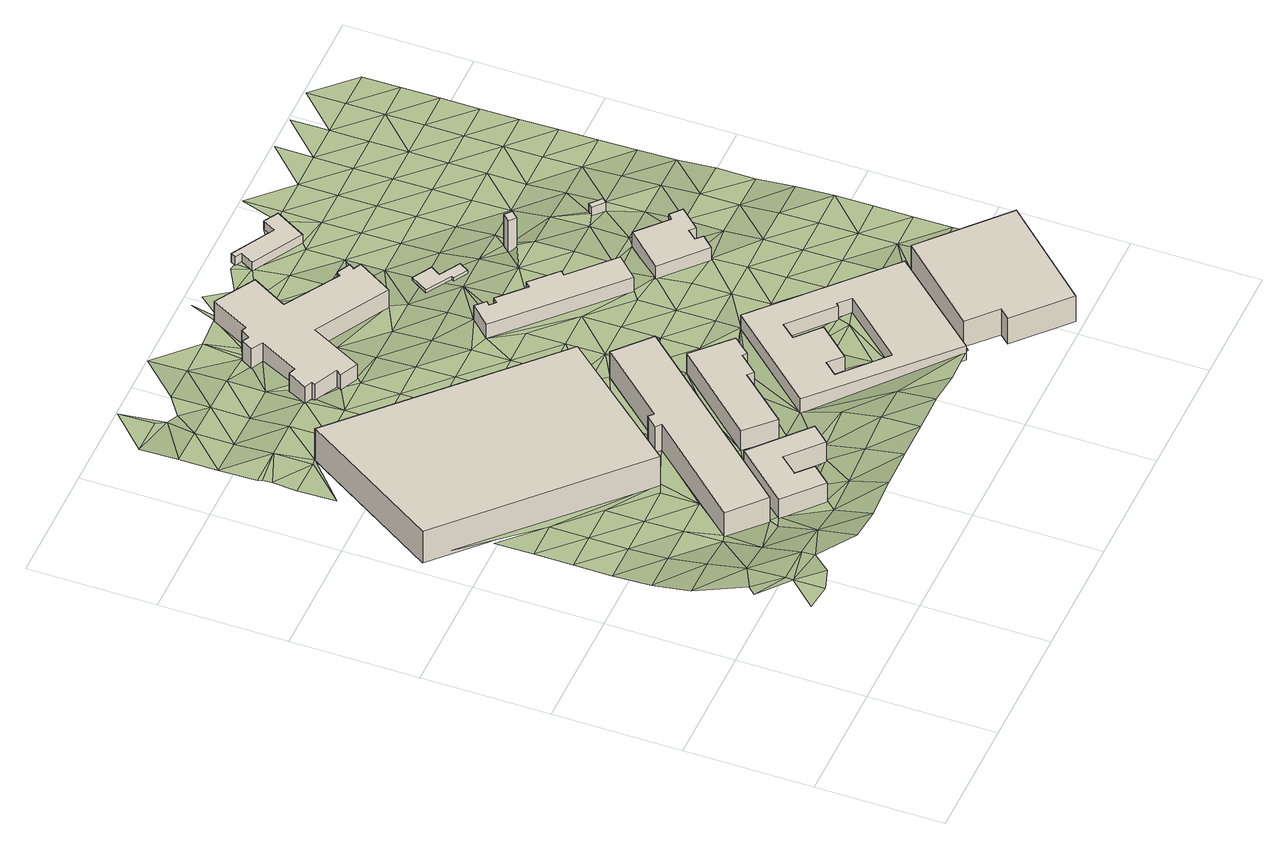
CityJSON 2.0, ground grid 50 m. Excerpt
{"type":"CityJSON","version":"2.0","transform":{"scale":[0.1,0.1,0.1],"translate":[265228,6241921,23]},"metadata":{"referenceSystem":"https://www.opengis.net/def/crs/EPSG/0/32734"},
"CityObjects":{
"building1":{"type":"Building","attributes":{"address":"358 on Victoria Victoria Road Cape Town","building":"commercial","building:levels":5,"building_height":15.3,"plus_code":"4FRW3F76+Q6G","ground_height":28.44,"roof_height":43.74},"geometry":[{"type":"Solid","lod":"1","boundaries":[[[[0,1,2,3]],[[1,4,5,2]],[[4,6,7,5]],[[6,0,3,7]],[[3,2,5,7]],[[6,4,1,0]]]]}]},
"building2":{"type":"Building","attributes":{"address":"Victoria Road Salt River Cape Town","building":"residential","building:levels":3,"building:flats":"25","residential":"student","building_height":9.7,"plus_code":"4FRW3F76+C8F","ground_height":29.13,"roof_height":38.83},"geometry":[{"type":"Solid","lod":"1","boundaries":[[[[8,9,10,11]],[[9,12,13,10]],[[12,14,15,13]],[[14,16,17,15]],[[16,18,19,17]],[[18,20,21,19]],[[20,22,23,21]],[[22,8,11,23]],[[11,10,13,15,17,19,21,23]],[[22,20,18,16,14,12,9,8]]]]}]},
"building3":{"type":"Building","attributes":{"address":"Victoria Road Salt River Cape Town","building":"residential","building:levels":4,"building:flats":"150","residential":"student","building_height":12.5,"plus_code":"4FRW3F76+G8G","ground_height":29.07,"roof_height":41.57},"geometry":[{"type":"Solid","lod":"1","boundaries":[[[[24,25,26,27]],[[25,28,29,26]],[[28,30,31,29]],[[30,32,33,31]],[[32,34,35,33]],[[34,36,37,35]],[[36,38,39,37]],[[38,24,27,39]],[[27,26,29,31,33,35,37,39]],[[38,36,34,32,30,28,25,24]]]]}]},
"building4":{"type":"Building","attributes":{"address":"Victoria Road Salt River Cape Town","building":"residential","building:levels":3,"building:flats":"25","residential":"student","building_height":9.7,"plus_code":"4FRW3F76+GFP","ground_height":29.16,"roof_height":38.86},"geometry":[{"type":"Solid","lod":"1","boundaries":[[[[40,41,42,43]],[[41,44,45,42]],[[44,46,47,45]],[[46,48,49,47]],[[48,50,51,49]],[[50,52,53,51]],[[52,54,55,53]],[[54,40,43,55]],[[43,42,45,47,49,51,53,55]],[[54,52,50,48,46,44,41,40]]]]}]},
"building5":{"type":"Building","attributes":{"address":"271 Victoria Road Salt River Cape Town","building":"commercial","building:levels":3,"building_height":9.7,"plus_code":"4FRW3F86+495","ground_height":25.04,"roof_height":34.74},"geometry":[{"type":"Solid","lod":"1","boundaries":[[[[56,57,58,59]],[[57,60,61,58]],[[60,62,63,61]],[[62,64,65,63]],[[64,66,67,65]],[[66,68,69,67]],[[68,70,71,69]],[[70,72,73,71]],[[72,74,75,73]],[[74,76,77,75]],[[76,78,79,77]],[[78,80,81,79]],[[80,82,83,81]],[[82,84,85,83]],[[84,86,87,85]],[[86,88,89,87]],[[88,90,91,89]],[[90,92,93,91]],[[92,94,95,93]],[[94,96,97,95]],[[96,98,99,97]],[[98,100,101,99]],[[100,102,103,101]],[[102,56,59,103]],[[59,58,61,63,65,67,69,71,73,75,77,79,81,83,85,87,89,91,93,95,97,99,101,103]],[[102,100,98,96,94,92,90,88,86,84,82,80,78,76,74,72,70,68,66,64,62,60,57,56]]]]}]},
"building6":{"type":"Building","attributes":{"building":"commercial","building:levels":2,"building_height":6.9,"plus_code":"4FRW3F76+CQF","ground_height":29.4,"roof_height":36.3},"geometry":[{"type":"Solid","lod":"1","boundaries":[[[[104,105,106,107]],[[105,108,109,106]],[[108,110,111,109]],[[110,104,107,111]],[[112,113,114,115]],[[113,116,117,114]],[[116,118,119,117]],[[118,120,121,119]],[[120,122,123,121]],[[122,124,125,123]],[[124,126,127,125]],[[126,128,129,127]],[[128,130,131,129]],[[130,112,115,131]],[[107,106,109,111],[115,114,117,119,121,123,125,127,129,131]],[[110,108,105,104],[130,128,126,124,122,120,118,116,113,112]]]]}]},
"building7":{"type":"Building","attributes":{"address":"Salt River Fire Station 346A Victoria Road Salt River 7925 Cape Town","building":"fire_station","building:levels":2,"amenity":"fire_station","operator":"City of Cape Town","building_height":6.9,"plus_code":"4FRW3F76+RH9","ground_height":28.48,"roof_height":35.38},"geometry":[{"type":"Solid","lod":"1","boundaries":[[[[132,133,134,135]],[[133,136,137,134]],[[136,138,139,137]],[[138,140,141,139]],[[140,142,143,141]],[[142,144,145,143]],[[144,146,147,145]],[[146,148,149,147]],[[148,150,151,149]],[[150,152,153,151]],[[152,154,155,153]],[[154,132,135,155]],[[135,134,137,139,141,143,145,147,149,151,153,155]],[[154,152,150,148,146,144,142,140,138,136,133,132]]]]}]},
"building8":{"type":"Building","attributes":{"building":"roof","building:levels":1,"building_height":1.3,"min_height":2.8,"plus_code":"4FRW3F76+XH5","ground_height":25.29,"roof_height":30.69,"bottom_roof_height":29.39},"geometry":[{"type":"Solid","lod":"1","boundaries":[[[[156,157,158,159]],[[157,160,161,158]],[[160,162,163,161]],[[162,164,165,163]],[[164,166,167,165]],[[166,168,169,167]],[[168,170,171,169]],[[170,156,159,171]],[[159,158,161,163,165,167,169,171]],[[170,168,166,164,162,160,157,156]]]]}]},
"building9":{"type":"Building","attributes":{"address":"Fairland House 364B Victoria Road Salt River Cape Town","building":"commercial","building:levels":4,"building_height":12.5,"plus_code":"4FRW3F76+7RX","ground_height":31.62,"roof_height":44.12},"geometry":[{"type":"Solid","lod":"1","boundaries":[[[[172,173,174,175]],[[173,176,177,174]],[[176,178,179,177]],[[178,180,181,179]],[[180,182,183,181]],[[182,172,175,183]],[[175,174,177,179,181,183]],[[182,180,178,176,173,172]]]]}]},
"building10":{"type":"Building","attributes":{"address":"7 Shelley Road Salt River Cape Town","building":"kindergarten","building:levels":1,"building_height":4.1,"plus_code":"4FRW3F86+5HH","ground_height":24.28,"roof_height":28.38},"geometry":[{"type":"Solid","lod":"1","boundaries":[[[[184,185,186,187]],[[185,188,189,186]],[[188,190,191,189]],[[190,192,193,191]],[[192,194,195,193]],[[194,196,197,195]],[[196,198,199,197]],[[198,184,187,199]],[[187,186,189,191,193,195,197,199]],[[198,196,194,192,190,188,185,184]]]]}]},
"building11":{"type":"Building","attributes":{"building":"yes","building:levels":5,"building_height":15.3,"plus_code":"4FRW3F76+WP2","ground_height":26.21,"roof_height":41.51},"geometry":[{"type":"Solid","lod":"1","boundaries":[[[[200,201,202,203]],[[201,204,205,202]],[[204,206,207,205]],[[206,200,203,207]],[[203,202,205,207]],[[206,204,201,200]]]]}]},
"building12":{"type":"Building","attributes":{"address":"Beth Uriel 289 Victoria Road Salt River 7925 Cape Town","building":"residential","building:levels":2,"beds":"30","amenity":"social_facility","social_facility":"shelter","building_height":6.9,"plus_code":"4FRW3F76+PQ3","ground_height":27.37,"roof_height":34.27},"geometry":[{"type":"Solid","lod":"1","boundaries":[[[[208,209,210,211]],[[209,212,213,210]],[[212,214,215,213]],[[214,216,217,215]],[[216,218,219,217]],[[218,220,221,219]],[[220,222,223,221]],[[222,224,225,223]],[[224,226,227,225]],[[226,208,211,227]],[[211,210,213,215,217,219,221,223,225,227]],[[226,224,222,220,218,216,214,212,209,208]]]]}]},
"building13":{"type":"Building","attributes":{"address":"Me’Kasi Coffee","building":"retail","building:levels":1,"amenity":"cafe","building_height":4.1,"plus_code":"4FRW3F76+RRF","ground_height":26.46,"roof_height":30.56},"geometry":[{"type":"Solid","lod":"1","boundaries":[[[[228,229,230,231]],[[229,232,233,230]],[[232,234,235,233]],[[234,228,231,235]],[[231,230,233,235]],[[234,232,229,228]]]]}]},
"terrain1":{"type":"TINRelief","geometry":[{"type":"CompositeSurface","lod":"1","boundaries":[[[236,237,238]],[[239,240,241]],[[241,236,239]],[[242,240,243]],[[243,240,239]],[[236,238,244]],[[242,245,246]],[[243,245,242]],[[239,236,247]],[[248,246,249]],[[244,250,236]],[[243,239,247]],[[246,245,249]],[[250,247,236]],[[251,252,248]],[[249,251,248]],[[245,243,253]],[[247,254,243]],[[255,252,256]],[[253,249,245]],[[251,256,252]],[[243,254,253]],[[257,258,255]],[[250,259,247]],[[249,260,251]],[[256,257,255]],[[254,247,259]],[[249,253,260]],[[250,261,259]],[[254,262,253]],[[263,256,251]],[[260,263,251]],[[260,253,262]],[[259,264,254]],[[254,265,262]],[[257,266,267]],[[257,256,268]],[[254,264,265]],[[263,268,256]],[[259,261,269]],[[270,260,262]],[[271,264,259]],[[263,260,270]],[[265,264,271]],[[272,271,259]],[[272,259,269]],[[268,266,257]],[[263,273,268]],[[263,270,273]],[[274,275,276]],[[271,277,265]],[[271,272,278]],[[275,274,279]],[[268,273,266]],[[269,280,272]],[[262,281,270]],[[273,270,266]],[[274,276,4]],[[282,279,283]],[[282,283,284]],[[284,283,285]],[[272,286,278]],[[283,279,274]],[[8,277,271]],[[272,280,286]],[[287,265,277]],[[288,285,289]],[[278,286,290]],[[270,281,266]],[[4,283,274]],[[283,291,285]],[[292,293,290]],[[289,285,291]],[[292,18,293]],[[294,288,295]],[[280,296,286]],[[283,4,297]],[[298,290,286]],[[8,287,277]],[[289,295,288]],[[290,298,292]],[[291,283,297]],[[281,299,266]],[[292,298,18]],[[297,4,300]],[[301,294,295]],[[300,4,302]],[[303,294,301]],[[304,286,296]],[[286,304,298]],[[266,299,305]],[[287,8,41]],[[306,289,291]],[[297,307,291]],[[295,289,308]],[[41,8,44]],[[301,295,303]],[[306,291,307]],[[8,309,44]],[[4,310,302]],[[304,311,298]],[[308,289,306]],[[265,287,38]],[[297,300,312]],[[309,298,311]],[[304,296,313]],[[302,314,300]],[[315,305,299]],[[307,297,312]],[[314,312,300]],[[41,316,287]],[[315,317,305]],[[318,311,304]],[[309,319,44]],[[320,308,306]],[[266,305,321]],[[313,318,304]],[[309,311,322]],[[310,4,321]],[[307,323,306]],[[314,302,324]],[[312,325,307]],[[326,319,309]],[[327,312,314]],[[310,324,302]],[[318,322,311]],[[312,327,328]],[[307,325,323]],[[329,327,314]],[[330,44,319]],[[309,322,326]],[[306,331,320]],[[305,317,332]],[[312,333,325]],[[318,313,334]],[[314,324,335]],[[314,335,329]],[[41,40,316]],[[306,323,331]],[[336,327,329]],[[330,319,326]],[[325,333,337]],[[287,316,38]],[[324,310,338]],[[322,318,339]],[[330,46,44]],[[340,320,331]],[[338,310,341]],[[334,339,318]],[[339,326,322]],[[329,335,342]],[[325,343,323]],[[341,310,321]],[[344,325,337]],[[305,345,321]],[[305,332,345]],[[324,346,335]],[[346,324,338]],[[343,325,344]],[[323,347,331]],[[46,330,48]],[[343,347,323]],[[342,335,348]],[[330,326,52]],[[316,40,349]],[[321,350,341]],[[338,341,351]],[[339,334,352]],[[346,348,335]],[[316,349,38]],[[331,353,340]],[[330,52,48]],[[341,350,351]],[[347,353,331]],[[354,326,339]],[[342,348,355]],[[338,356,346]],[[357,358,347]],[[359,321,345]],[[50,48,52]],[[359,345,332]],[[360,342,355]],[[353,347,358]],[[356,338,351]],[[358,357,361]],[[358,361,353]],[[38,362,332]],[[349,40,38]],[[321,363,350]],[[364,365,366]],[[359,332,362]],[[348,346,367]],[[352,354,339]],[[368,52,326]],[[363,351,350]],[[367,346,356]],[[364,366,369]],[[359,363,321]],[[369,366,370]],[[40,371,38]],[[348,372,355]],[[351,132,356]],[[373,54,52]],[[353,361,374]],[[374,361,375]],[[40,54,371]],[[372,348,367]],[[362,38,376]],[[362,376,359]],[[377,351,363]],[[351,377,132]],[[378,364,369]],[[52,368,373]],[[38,371,376]],[[379,360,355]],[[380,367,356]],[[132,380,356]],[[378,381,364]],[[368,54,373]],[[359,382,363]],[[372,379,355]],[[376,383,359]],[[368,371,54]],[[370,384,369]],[[385,372,367]],[[386,354,387]],[[377,363,382]],[[384,378,369]],[[388,389,390]],[[389,388,381]],[[377,382,132]],[[382,359,383]],[[367,380,385]],[[391,374,392]],[[376,371,393]],[[102,392,374]],[[381,378,384]],[[371,368,393]],[[385,394,372]],[[395,396,397]],[[379,372,394]],[[398,383,376]],[[390,389,399]],[[399,389,381]],[[400,102,401]],[[395,397,402]],[[403,384,370]],[[398,376,393]],[[392,404,405]],[[406,400,401]],[[404,392,102]],[[382,407,132]],[[399,381,384]],[[408,382,383]],[[395,409,380]],[[385,380,409]],[[402,409,395]],[[398,408,383]],[[386,410,354]],[[409,394,385]],[[411,412,402]],[[393,368,413]],[[384,403,399]],[[102,400,414]],[[400,406,415]],[[412,409,402]],[[416,399,403]],[[398,393,413]],[[412,411,417]],[[382,408,407]],[[418,413,368]],[[419,404,102]],[[420,379,394]],[[406,421,415]],[[415,414,400]],[[422,418,368]],[[409,423,394]],[[424,415,421]],[[102,414,419]],[[420,425,379]],[[426,425,424]],[[408,398,427]],[[428,404,419]],[[417,429,412]],[[420,394,423]],[[413,430,398]],[[431,417,432]],[[429,409,412]],[[407,408,427]],[[427,398,430]],[[433,415,424]],[[410,422,368]],[[429,417,431]],[[433,424,425]],[[414,415,433]],[[136,432,434]],[[428,419,435]],[[436,410,386]],[[409,437,423]],[[413,418,438]],[[422,439,418]],[[440,435,419]],[[420,433,425]],[[136,407,427]],[[429,437,409]],[[432,441,431]],[[419,414,442]],[[418,439,438]],[[441,432,136]],[[413,443,430]],[[444,420,423]],[[433,442,414]],[[445,429,431]],[[430,443,427]],[[444,423,437]],[[413,438,443]],[[445,431,441]],[[442,198,419]],[[446,433,420]],[[439,422,447]],[[429,200,437]],[[422,410,448]],[[136,427,208]],[[446,420,444]],[[448,447,422]],[[449,450,188]],[[451,200,429]],[[208,441,136]],[[429,445,452]],[[451,429,452]],[[433,453,442]],[[439,454,438]],[[437,200,206]],[[444,437,455]],[[453,433,446]],[[439,447,454]],[[437,206,455]],[[410,436,456]],[[457,198,442]],[[458,443,438]],[[449,188,185]],[[448,410,456]],[[445,441,459]],[[451,452,204]],[[441,208,460]],[[446,444,461]],[[447,448,456]],[[457,442,453]],[[454,458,438]],[[455,206,204]],[[459,452,445]],[[436,462,456]],[[455,461,444]],[[441,460,459]],[[463,464,465]],[[184,198,457]],[[464,443,466]],[[463,465,467]],[[436,172,462]],[[446,468,453]],[[447,469,454]],[[458,466,443]],[[452,470,204]],[[208,471,460]],[[464,466,465]],[[461,468,446]],[[469,447,456]],[[455,204,472]],[[459,470,452]],[[473,184,457]],[[457,453,474]],[[471,475,460]],[[458,454,476]],[[472,461,455]],[[456,462,477]],[[474,453,468]],[[466,478,465]],[[476,454,469]],[[479,184,473]],[[470,472,204]],[[460,229,459]],[[480,465,478]],[[477,462,481]],[[475,482,460]],[[457,483,473]],[[470,459,484]],[[475,480,478]],[[468,461,485]],[[466,458,486]],[[487,469,456]],[[229,460,482]],[[483,457,474]],[[458,476,488]],[[229,484,459]],[[475,478,482]],[[484,234,470]],[[472,485,461]],[[477,487,456]],[[479,473,489]],[[478,466,486]],[[458,488,486]],[[490,474,468]],[[489,473,483]],[[491,472,470]],[[234,491,470]],[[476,469,492]],[[485,490,468]],[[487,493,469]],[[494,229,482]],[[234,232,494]],[[232,229,494]],[[483,474,495]],[[496,482,478]],[[488,476,492]],[[486,497,478]],[[494,491,234]],[[469,493,492]],[[490,495,474]],[[498,485,472]],[[496,494,482]],[[491,499,472]],[[496,478,497]],[[500,489,483]],[[488,501,486]],[[485,498,490]],[[495,500,483]],[[472,499,498]],[[492,501,488]],[[491,494,502]],[[497,486,503]],[[494,496,504]],[[495,490,505]],[[500,506,489]],[[501,503,486]],[[499,491,502]],[[490,498,505]],[[494,504,502]],[[507,489,506]],[[508,500,495]],[[497,509,496]],[[503,510,497]],[[505,508,495]],[[498,499,511]],[[504,496,509]],[[502,512,499]],[[509,497,510]],[[500,513,506]],[[498,511,505]],[[508,513,500]],[[499,512,511]],[[504,514,502]],[[504,509,514]],[[505,515,508]],[[513,516,506]],[[512,502,517]],[[515,505,511]],[[518,506,516]],[[514,517,502]],[[513,508,519]],[[512,520,511]],[[515,521,508]],[[520,512,517]],[[516,513,519]],[[508,521,519]],[[511,522,515]],[[522,511,520]],[[521,515,523]],[[519,524,516]],[[523,515,522]],[[525,516,524]],[[521,526,519]],[[526,521,523]],[[524,519,527]],[[527,519,526]],[[524,528,525]],[[528,524,527]]]}]}
},
"vertices":[
[674,1057,54],[1089,1539,54],[1089,1539,207],[674,1057,207],[352,2242,54],[352,2242,207],[5,1693,54],[5,1693,207],
[860,814,61],[674,606,61],[674,606,158],[860,814,158],[817,480,61],[817,480,158],[880,551,61],[880,551,158],[820,605,61],[820,605,158],[881,674,61],[881,674,158],[1009,560,61],[1009,560,158],[1070,628,61],[1070,628,158],
[1127,1431,61],[889,1167,61],[889,1167,186],[1127,1431,186],[871,1183,61],[871,1183,186],[830,1138,61],[830,1138,186],[848,1122,61],[848,1122,186],[511,748,61],[511,748,186],[645,629,61],[645,629,186],[1260,1312,61],[1260,1312,186],
[1246,1186,62],[949,862,62],[949,862,159],[1246,1186,159],[1053,759,62],[1053,759,159],[1222,949,62],[1222,949,159],[1245,929,62],[1245,929,159],[1310,1001,62],[1310,1001,159],[1326,988,62],[1326,988,159],[1384,1055,62],[1384,1055,159],
[913,2850,20],[829,2696,20],[829,2696,117],[913,2850,117],[809,2704,20],[809,2704,117],[787,2669,20],[787,2669,117],[760,2683,20],[760,2683,117],[734,2638,20],[734,2638,117],[778,2611,20],[778,2611,117],[698,2457,20],[698,2457,117],[669,2467,20],[669,2467,117],[622,2390,20],[622,2390,117],[655,2376,20],[655,2376,117],[650,2363,20],[650,2363,117],[745,2316,20],[745,2316,117],[730,2295,20],[730,2295,117],[802,2261,20],[802,2261,117],[910,2466,20],[910,2466,117],[1197,2300,20],[1197,2300,117],[1282,2441,20],[1282,2441,117],[1251,2456,20],[1251,2456,117],[1265,2477,20],[1265,2477,117],[1214,2503,20],[1214,2503,117],[1201,2488,20],[1201,2488,117],[989,2617,20],[989,2617,117],[1069,2758,20],[1069,2758,117],
[1675,295,64],[1998,659,64],[1998,659,133],[1675,295,133],[1526,1093,64],[1526,1093,133],[1204,738,64],[1204,738,133],[1536,935,64],[1697,791,64],[1697,791,133],[1536,935,133],[1705,800,64],[1705,800,133],[1750,759,64],[1750,759,133],[1535,520,64],[1535,520,133],[1366,672,64],[1366,672,133],[1411,722,64],[1411,722,133],[1465,673,64],[1465,673,133],[1578,798,64],[1578,798,133],[1486,880,64],[1486,880,133],
[1154,1913,55],[1572,1518,55],[1572,1518,124],[1154,1913,124],[1652,1602,55],[1652,1602,124],[1492,1753,55],[1492,1753,124],[1507,1769,55],[1507,1769,124],[1409,1862,55],[1409,1862,124],[1390,1843,55],[1390,1843,124],[1290,1938,55],[1290,1938,124],[1273,1920,55],[1273,1920,124],[1251,1941,55],[1251,1941,124],[1264,1955,55],[1264,1955,124],[1227,1990,55],[1227,1990,124],
[1400,2219,64],[1326,2263,64],[1326,2263,77],[1400,2219,77],[1283,2194,64],[1283,2194,77],[1381,2135,64],[1381,2135,77],[1377,2126,64],[1377,2126,77],[1431,2093,64],[1431,2093,77],[1455,2133,64],[1455,2133,77],[1376,2180,64],[1376,2180,77],
[2310,359,86],[2005,637,86],[2005,637,211],[2310,359,211],[1712,319,86],[1712,319,211],[1820,220,86],[1820,220,211],[1784,181,86],[1784,181,211],[1980,1,86],[1980,1,211],
[1477,2834,13],[1422,2866,13],[1422,2866,54],[1477,2834,54],[1393,2815,13],[1393,2815,54],[1223,2911,13],[1223,2911,54],[1212,2891,13],[1212,2891,54],[1239,2876,13],[1239,2876,54],[1209,2825,13],[1209,2825,54],[1407,2713,13],[1407,2713,54],
[1616,2015,32],[1641,1992,32],[1641,1992,185],[1616,2015,185],[1667,2019,32],[1667,2019,185],[1642,2042,32],[1642,2042,185],
[1795,1615,44],[1663,1471,44],[1663,1471,113],[1795,1615,113],[1826,1326,44],[1826,1326,113],[1871,1373,44],[1871,1373,113],[1846,1397,44],[1846,1397,113],[1877,1432,44],[1877,1432,113],[1899,1412,44],[1899,1412,113],[1972,1491,44],[1972,1491,113],[1929,1530,44],[1929,1530,113],[1911,1510,44],[1911,1510,113],
[1896,1808,35],[1938,1772,35],[1938,1772,76],[1896,1808,76],[1954,1789,35],[1954,1789,76],[1911,1826,35],[1911,1826,76],
[328,412,141],[225,302,141],[329,290,141],[329,440,141],[245,546,131],[217,515,131],[179,740,101],[329,590,131],[418,319,140],[329,740,101],[179,890,75],[479,440,133],[179,1040,68],[329,890,75],[482,390,133],[329,1040,68],[179,1190,68],[479,740,77],[479,590,103],[179,1340,68],[329,1190,68],[329,1340,68],[179,1490,68],[630,440,108],[479,890,73],[630,290,135],[511,748,77],[479,1040,70],[630,590,72],[645,629,72],[674,1057,74],[5,1693,81],[479,1190,69],[780,290,108],[630,890,74],[674,606,72],[780,440,72],[630,1040,74],[329,2240,54],[179,2240,56],[179,2090,61],[780,740,62],[817,480,72],[190,2339,54],[930,290,126],[848,1122,68],[187,2375,54],[329,2390,54],[179,2390,54],[179,2540,50],[930,440,80],[930,890,62],[179,2690,50],[329,2690,45],[880,551,62],[329,2540,45],[930,590,62],[820,605,63],[179,2840,45],[351,2803,40],[1080,290,133],[479,2390,52],[1009,560,71],[830,1138,68],[479,2240,54],[329,2840,40],[630,2090,54],[330,2983,36],[1080,440,105],[930,1340,63],[479,2690,40],[479,2540,40],[394,2780,40],[1070,628,71],[780,1940,55],[1080,590,71],[622,2390,46],[1230,290,135],[630,2240,51],[871,1183,66],[1080,1040,61],[889,1167,66],[1230,440,127],[1080,740,62],[479,2840,36],[1089,1539,62],[1230,590,99],[630,2690,35],[780,2090,52],[630,2540,35],[1204,738,68],[650,2363,46],[655,2376,46],[730,2295,52],[1230,890,62],[630,2840,30],[1127,1431,62],[669,2467,35],[1381,290,135],[780,2240,52],[745,2316,42],[698,2457,46],[930,1940,56],[1381,440,120],[630,2990,26],[930,1790,58],[802,2261,52],[734,2638,30],[778,2611,37],[1080,1490,62],[930,2090,51],[760,2683,30],[930,2240,45],[1230,1190,62],[1080,1640,60],[1080,1790,57],[1531,290,107],[780,2840,30],[1675,295,107],[930,2390,39],[1080,1940,55],[787,2669,30],[780,2690,30],[1230,1490,61],[910,2466,32],[809,2704,30],[1230,1340,61],[1230,1640,58],[1465,673,71],[1411,722,70],[1366,672,70],[1080,2090,47],[1526,1093,68],[1531,590,76],[1535,520,76],[1381,1190,62],[1080,2240,38],[1381,1040,62],[913,2850,25],[829,2696,30],[1381,1340,60],[1230,1790,57],[1531,740,71],[1197,2300,39],[1227,1990,57],[1578,798,71],[1381,1640,60],[1381,1490,60],[1681,740,71],[1230,2090,51],[1712,319,107],[1681,290,107],[1486,880,71],[1531,890,71],[1536,935,71],[957,2953,22],[930,2840,25],[1531,1190,63],[1230,2240,39],[1264,1955,57],[1251,1941,57],[1273,1920,57],[1531,1340,61],[1697,791,71],[1080,2690,20],[989,2617,25],[1290,1938,57],[1750,759,71],[1080,2840,20],[1012,2935,21],[1201,2488,25],[1572,1518,61],[1531,1490,61],[1381,2090,46],[1998,659,89],[1390,1843,59],[1381,1940,57],[1681,1190,63],[1230,2690,19],[1230,2540,25],[1705,800,71],[1409,1862,59],[1681,1040,68],[1209,2825,19],[1381,2390,16],[1214,2503,25],[1831,890,70],[1381,2240,23],[1265,2477,25],[1282,2441,28],[1251,2456,28],[1663,1471,61],[1183,2897,19],[1531,1940,57],[1681,1340,61],[1531,1790,59],[1507,1769,59],[1381,2540,15],[1492,1753,59],[1212,2891,19],[2005,637,89],[1531,2090,46],[1831,1190,63],[1831,1040,65],[1239,2876,19],[1681,1640,55],[1381,2690,13],[1826,1326,59],[1531,2240,23],[1681,1790,58],[1531,2390,16],[1981,890,67],[1981,740,73],[1381,2840,13],[1223,2911,19],[1641,1992,53],[1681,1940,53],[1531,2540,15],[1981,1040,65],[1681,2090,32],[2132,740,69],[1531,2690,13],[1981,1190,64],[1831,1790,46],[1831,1640,44],[1681,2240,17],[2132,590,78],[1846,1397,59],[1871,1373,59],[1899,1412,59],[1981,1340,52],[1877,1432,59],[1681,2390,15],[2132,890,67],[1831,1940,41],[1911,1510,52],[1831,2090,18],[1531,2840,13],[1681,2540,14],[1929,1530,52],[2132,1040,65],[2282,590,70],[1981,1490,52],[1531,2990,10],[1972,1491,52],[2282,440,77],[1981,1640,38],[1681,2690,11],[1896,1808,46],[1831,2240,15],[2132,1340,46],[2282,740,68],[2132,1190,61],[1681,2840,11],[1831,2390,14],[1981,1940,24],[2282,1040,65],[2282,890,67],[1981,1790,35],[1831,2540,13],[2132,1640,34],[2132,1490,46],[1981,2240,13],[1981,2090,14],[1831,2690,10],[2282,1190,56],[2132,1940,19],[2282,1340,41],[2132,1790,28],[1981,2390,12],[1831,2840,10],[1831,2990,10],[1981,2540,11],[2282,1640,27],[2282,1490,41],[2132,2240,12],[2132,2090,13],[1981,2690,10],[2282,1790,21],[2132,2390,10],[1981,2840,10],[2282,1940,18],[1981,2990,9],[2132,2690,8],[2282,2090,14],[2132,2540,9],[2282,2240,11],[2282,2390,9],[2132,2840,8],[2132,2990,7],[2282,2540,8],[2282,2690,6],[2282,2840,6]
]}
